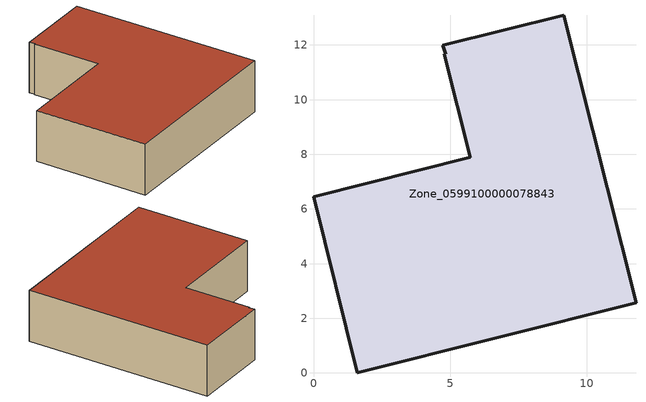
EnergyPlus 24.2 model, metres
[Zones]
Zone_0599100000078843
 floor ground (C_G): 4.78,11.65 4.84,11.67 4.73,11.99 9.16,13.09 11.8,2.56 1.6,0 0,6.45 5.73,7.89 z0
 wall outside (C_F): 0,6.45 1.6,0 11.8,2.56 9.16,13.09 4.73,11.99 4.84,11.67 4.78,11.65 5.73,7.89 0,6.45 z0:3
 roof outside (C_R): 4.84,11.67 4.78,11.65 5.73,7.89 0,6.45 1.6,0 11.8,2.56 9.16,13.09 4.73,11.99 z3
[BUILDING]
Pand.0599100000078843: North Axis=0; Terrain=City; Loads Convergence Tolerance Value=0.04; Temperature Convergence Tolerance Value=0.4; Solar Distribution=FullExterior; Maximum Number of Warmup Days=25; Minimum Number of Warmup Days=1
[Site:Location]
Rotterdam.The.Hague.AP_ZH_NLD Design_Conditions: Latitude=51.96; Longitude=4.45; Time Zone=1; Elevation=-4.5
[SITE:GROUNDTEMPERATURE:BUILDINGSURFACE]
18, 18, 18, 18, 18, 18, 18, 18, 18, 18, 18, 18
[MATERIAL] Thermal Absorptance=0.9; Solar Absorptance=0.7; Visible Absorptance=0.7
Name | Roughness | Thickness | Conductivity | Density | Specific Heat
G.TC.1975-1991 | MediumSmooth | 0.15 | 0.288461 | 540 | 1210
F.TC.1975-1991 | Rough | 0.3 | 0.230769 | 1920 | 840
R.TC.1975-1991 | MediumRough | 0.2 | 0.153846 | 1500 | 1000
[CONSTRUCTION]
C_G: G.TC.1975-1991
C_F: F.TC.1975-1991
C_R: R.TC.1975-1991
[ZONE]
Zone_0599100000078843: Type=1; Multiplier=1; Ceiling Height=Autocalculate; Volume=Autocalculate; Floor Area=autocalculate; Part of Total Floor Area=Yes
[ZONEINFILTRATION:DESIGNFLOWRATE]
Infil_Zone_0599100000078843: Zone or ZoneList or Space or SpaceList=Zone_0599100000078843; Schedule=AlwaysOn; Design Flow Rate Calculation Method=Flow/Area; Flow Rate per Floor Area=0.003; Constant Term Coefficient=1; Temperature Term Coefficient=0; Velocity Term Coefficient=0; Velocity Squared Term Coefficient=0
[HVACTEMPLATE:ZONE:IDEALLOADSAIRSYSTEM]
Zone_0599100000078843: Maximum Heating Supply Air Temperature=50; Minimum Cooling Supply Air Temperature=13; Maximum Heating Supply Air Humidity Ratio=0.0156; Minimum Cooling Supply Air Humidity Ratio=0.0077; Heating Limit=NoLimit; Cooling Limit=NoLimit; Dehumidification Control Type=ConstantSensibleHeatRatio; Cooling Sensible Heat Ratio=0.7; Dehumidification Setpoint=60; Humidification Control Type=None; Humidification Setpoint=30; Outdoor Air Method=None; Outdoor Air Flow Rate per Person=0.00944; Outdoor Air Flow Rate per Zone Floor Area=0; Outdoor Air Flow Rate per Zone=0; Demand Controlled Ventilation Type=None; Outdoor Air Economizer Type=NoEconomizer; Heat Recovery Type=None; Sensible Heat Recovery Effectiveness=0.7; Latent Heat Recovery Effectiveness=0.65
[ZONECONTROL:THERMOSTAT]
ThermostatControl_Zone_0599100000078843: Zone or ZoneList=Zone_0599100000078843; Control Type Schedule=DualSetpointControlType; Control 1=Thermostat_Zone_0599100000078843; Temperature Difference Between Cutout And Setpoint=0
[THERMOSTATSETPOINT:DUALSETPOINT]
Thermostat_Zone_0599100000078843: Heating Setpoint Temperature Schedule=HeatingSetpoint_Zone_0599100000078843; Cooling Setpoint Temperature Schedule=CoolingSetpoint_Zone_0599100000078843
[SCHEDULE:COMPACT]
HeatingSetpoint_Zone_0599100000078843: Through: 12/31, For: AllDays, Until: 24:00, 21
CoolingSetpoint_Zone_0599100000078843: Through: 12/31, For: AllDays, Until: 24:00, 24
DualSetpointControlType: Through: 12/31, For: AllDays, Until: 24:00, 4
AlwaysOn: Through: 12/31, For: AllDays, Until: 24:00, 1
